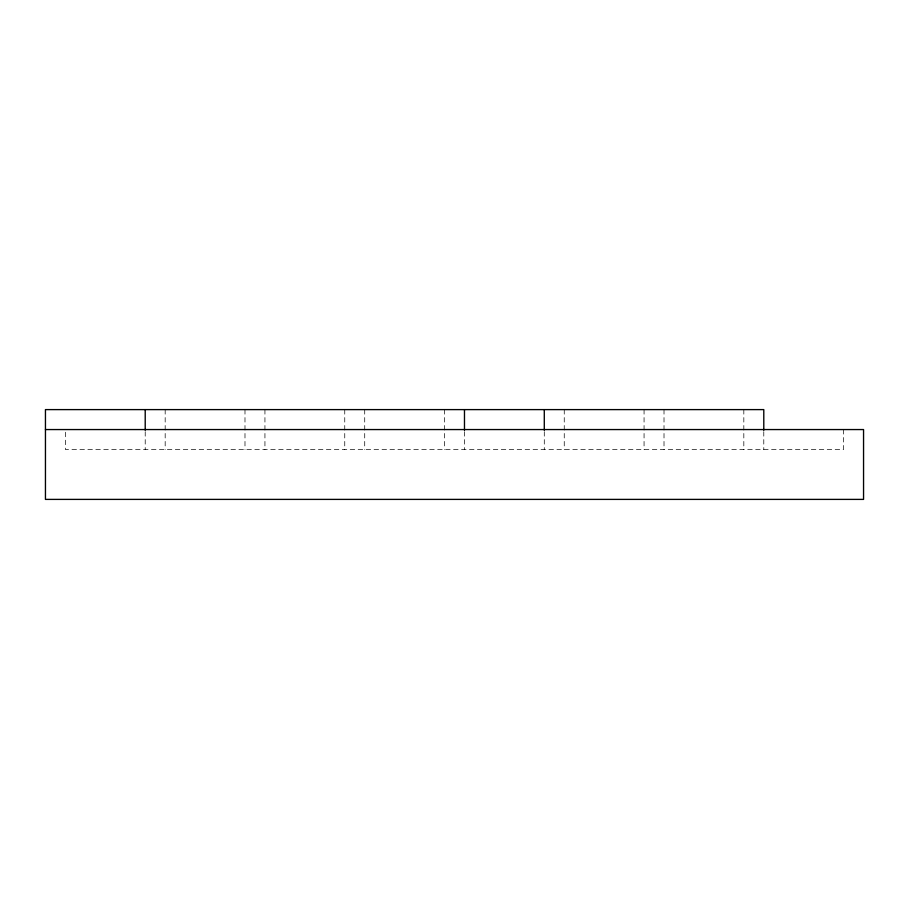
<?xml version="1.0" encoding="UTF-8"?>
<svg xmlns="http://www.w3.org/2000/svg" width="909" height="909" viewBox="0 0 909 909"><rect width="100%" height="100%" fill="white"/><g stroke="black" fill="none" stroke-linecap="round" stroke-linejoin="round"><path stroke-width="0.68" stroke-dasharray="4.54 3.41" d="M843.597 429.559L843.597 449.512L65.403 449.512L65.403 429.559M763.787 431.627L763.787 449.512M743.823 409.607L743.823 449.512M664.013 409.607L664.013 449.512M644.061 409.607L644.061 449.512M564.25 409.607L564.25 449.512M544.286 431.627L544.286 449.512M464.476 431.627L464.476 449.512M444.524 409.607L444.524 449.512M364.714 409.607L364.714 449.512M344.75 409.607L344.75 449.512M264.939 409.607L264.939 449.512M244.987 409.607L244.987 449.512M165.177 409.607L165.177 449.512M145.213 431.627L145.213 449.512"/><path stroke-width="1.36" d="M45.45 429.559L863.55 429.559L863.55 499.393L45.45 499.393L45.45 409.607L763.787 409.607L763.787 430.241M544.286 409.607L544.286 430.241M464.476 409.607L464.476 430.241M145.213 409.607L145.213 430.241"/></g></svg>
